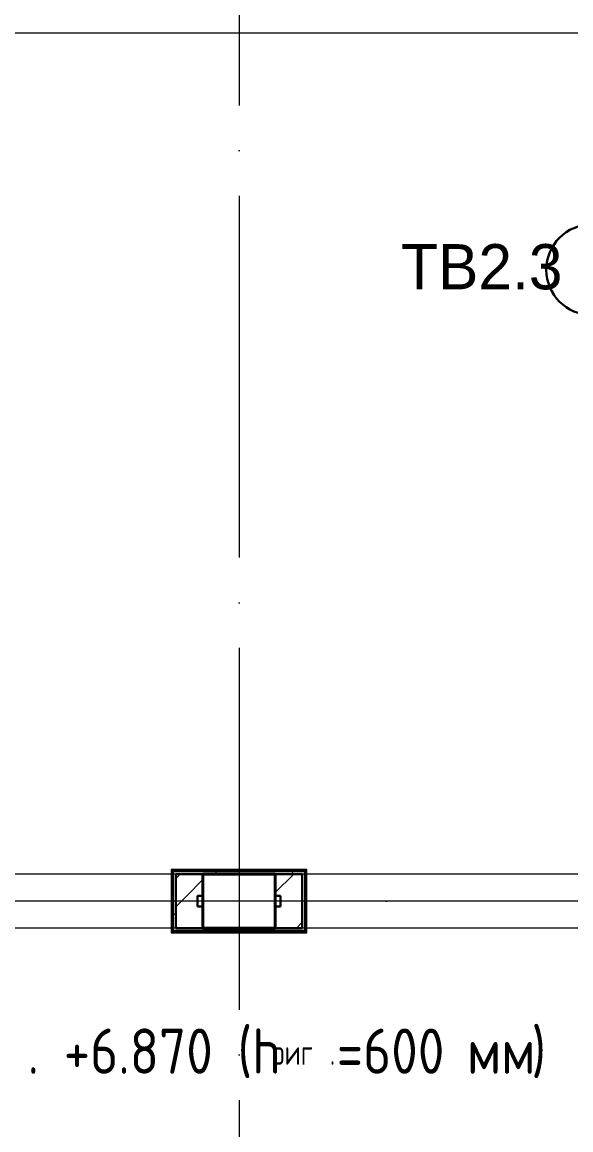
# Model space of a CAD drawing. Header units: millimetres. Extents: x -259793 to 503324, y -44556 to 93494.
# Drawn here: x 111288 to 114320, y -12900 to -6776 of the extents above; entities that cross this region are included whole.
import ezdxf

# ---------------------------------------------------------------- set-up
doc = ezdxf.new("R2010")
doc.units = ezdxf.units.MM
doc.linetypes.add('ADSK_Линия сетки', pattern=[25, 20, -2.5, 0, -2.5])
doc.linetypes.add('ADSK_Сверху', pattern=[450, 300, -150])
for name, color, linetype, lineweight in [('Text', 7, 'Continuous', 15), ('Аннотация', 7, 'Continuous', 18), ('Линии', 7, 'Continuous', 9), ('лс', 5, 'Continuous', 30), ('Несущие колонны', 252, 'Continuous', 18), ('Ограждение', 252, 'Continuous', 9), ('Оси', 252, 'Continuous', 9), ('Перекрытие', 252, 'Continuous', 18), ('Примечания', 7, 'Continuous', 25), ('Стены наружные', 7, 'Continuous', 18)]:
    doc.layers.add(name, color=color, linetype=linetype, lineweight=lineweight)
doc.styles.add('GOST Common_2', font='', dxfattribs={"width": 0.9, "height": 250})
doc.styles.add('GOST Common_4', font='', dxfattribs={"height": 7})
doc.styles.add('Mipgost_5', font='', dxfattribs={"height": 250})
doc.styles.get('GOST Common_2').set_extended_font_data('GOST type B')
doc.styles.get('GOST Common_4').set_extended_font_data('GOST 2.304 type A')
doc.styles.get('Mipgost_5').set_extended_font_data('Mipgost')

# ---------------------------------------------------------------- blocks, each defined once
blk = doc.blocks.new('РозеткаТВ')
at = {"layer": 'Text', "color": 3, "lineweight": 30}
blk.add_circle((-3.6, 3.2), 250, dxfattribs=at)
at = {"layer": 'Text', "color": 3, "lineweight": 40}
blk.add_circle((-3.6, 3.2), 45.8, dxfattribs=at)
blk = doc.blocks.new('2 этаж')
at = {"layer": 'Линии', "color": 251, "linetype": 'ADSK_Сверху', "ltscale": 100, "true_color": 0x636466}
for p, q in [((117881, -9889.3), (107016, -9889.3)), ((117881, -10189.3), (107016, -10189.3))]:
    blk.add_line(p, q, dxfattribs=at)
at = {"layer": 'Несущие колонны', "color": 251, "lineweight": 40, "true_color": 0x636466}
for p, q in [((112276, -10189.3), (112276, -9889.3)), ((112276, -9889.3), (112676, -9889.3)), ((112676, -9889.3), (112276, -9889.3)), ((112276, -9889.3), (112276, -10189.3)), ((112676, -9889.3), (112676, -10189.3)), ((112676, -10189.3), (112676, -9889.3)), ((112676, -10189.3), (112276, -10189.3)), ((112276, -10189.3), (112676, -10189.3))]:
    blk.add_line(p, q, dxfattribs=at)
at = {"layer": 'Ограждение', "color": 251, "true_color": 0x636466}
for p, q in [((114741, -5239.3), (107041, -5239.3)), ((112106, -9869.3), (112101, -9864.3)), ((112101, -9864.3), (112101, -10214.3)), ((112851, -9864.3), (112101, -9864.3)), ((112851, -9864.3), (112846, -9869.3)), ((112851, -10214.3), (112851, -9864.3)), ((112106, -10209.3), (112101, -10214.3)), ((112101, -10214.3), (112851, -10214.3)), ((112846, -10209.3), (112851, -10214.3))]:
    blk.add_line(p, q, dxfattribs=at)
at = {"layer": 'Оси', "color": 251, "linetype": 'ADSK_Линия сетки', "ltscale": 100, "true_color": 0x636466}
for p, q in [((112476, -1139.3), (112476, -32265.4)), ((170543.3, -10039.3), (93565.9, -10039.3))]:
    blk.add_line(p, q, dxfattribs=at)
at = {"layer": 'Перекрытие', "color": 251, "ltscale": 100, "true_color": 0x636466}
for p, q in [((112101, -10039.3), (107046, -10039.3)), ((114731, -10039.3), (112851, -10039.3))]:
    blk.add_line(p, q, dxfattribs=at)
at = {"layer": 'Стены наружные', "color": 251, "lineweight": 30, "true_color": 0x636466}
for p, q in [((112846, -9869.3), (112106, -9869.3)), ((112106, -9869.3), (112106, -10209.3)), ((112841, -9874.3), (112111, -9874.3)), ((112111, -9874.3), (112111, -10204.3)), ((112126, -9889.3), (112276, -9889.3)), ((112126, -10189.3), (112126, -9889.3)), ((112676, -9889.3), (112826, -9889.3)), ((112826, -10189.3), (112826, -9889.3)), ((112841, -10204.3), (112841, -9874.3)), ((112846, -10209.3), (112846, -9869.3)), ((112246, -10009.3), (112276, -10009.3)), ((112246, -10069.3), (112246, -10009.3)), ((112676, -10009.3), (112706, -10009.3)), ((112706, -10009.3), (112706, -10069.3)), ((112276, -10069.3), (112246, -10069.3)), ((112706, -10069.3), (112676, -10069.3)), ((112106, -10209.3), (112846, -10209.3)), ((112111, -10204.3), (112841, -10204.3)), ((112276, -10189.3), (112126, -10189.3)), ((112826, -10189.3), (112676, -10189.3))]:
    blk.add_line(p, q, dxfattribs=at)
at = {"layer": 'Стены наружные', "color": 251, "linetype": 'Continuous', "lineweight": 9, "true_color": 0x636466}
for p, q in [((112106, -9911), (112111, -9906)), ((112126, -9913.3), (112150.1, -9889.3)), ((112142.8, -9874.3), (112147.8, -9869.3)), ((112187.2, -10009.3), (112276, -9920.5)), ((112213.5, -9874.3), (112218.5, -9869.3)), ((112284.2, -9874.3), (112289.2, -9869.3)), ((112339.9, -9889.3), (112354.9, -9874.3)), ((112354.9, -9874.3), (112359.9, -9869.3)), ((112425.6, -9874.3), (112430.6, -9869.3)), ((112496.3, -9874.3), (112501.3, -9869.3)), ((112567, -9874.3), (112572, -9869.3)), ((112637.8, -9874.3), (112642.8, -9869.3)), ((112676, -9991.9), (112778.7, -9889.3)), ((112708.5, -9874.3), (112713.5, -9869.3)), ((112764.2, -9889.3), (112779.2, -9874.3)), ((112779.2, -9874.3), (112784.2, -9869.3)), ((112841, -9883.1), (112846, -9878.1)), ((112106, -9981.7), (112111, -9976.7)), ((112841, -9953.8), (112846, -9948.8)), ((112126, -10070.5), (112187.2, -10009.3)), ((112841, -10024.6), (112846, -10019.6)), ((112106, -10052.5), (112111, -10047.5)), ((112111, -10118.2), (112126, -10103.2)), ((112841, -10095.3), (112846, -10090.3)), ((112106, -10123.2), (112111, -10118.2)), ((112793, -10189.3), (112826, -10156.2)), ((112841, -10166), (112846, -10161)), ((112106, -10193.9), (112111, -10188.9)), ((112161.3, -10209.3), (112166.3, -10204.3)), ((112232, -10209.3), (112237, -10204.3)), ((112302.8, -10209.3), (112307.8, -10204.3)), ((112373.5, -10209.3), (112378.5, -10204.3)), ((112444.2, -10209.3), (112449.2, -10204.3)), ((112449.2, -10204.3), (112464.2, -10189.3)), ((112514.9, -10209.3), (112519.9, -10204.3)), ((112585.6, -10209.3), (112590.6, -10204.3)), ((112656.3, -10209.3), (112661.3, -10204.3)), ((112727, -10209.3), (112732, -10204.3)), ((112797.7, -10209.3), (112802.7, -10204.3))]:
    blk.add_line(p, q, dxfattribs=at)
at = {"layer": 'Аннотация', "color": 251, "true_color": 0x636466, "width": 0.9}
for s, height, style, p in [('. +6.870 (h', 250, 'GOST Common_2', (111307.3, -10993.5)), (')', 250, 'GOST Common_2', (114093.4, -10993.5)), ('=600', 250, 'GOST Common_2', (113015.9, -10993.5)), ('мм', 250, 'GOST Common_2', (113736.2, -10993.5)), ('риг', 138.75, 'GOST Common_4', (112656.8, -10944.3)), ('.', 138.8, 'GOST Common_4', (112978.3, -10944.3))]:
    blk.add_text(s, height=height, dxfattribs=dict(at, style=style)).set_placement(p)

msp = doc.modelspace()

# ---------------------------------------------------------------- block references
msp.add_blockref('2 этаж', (10, -1596.55941))
at = {"layer": 'лс', "color": 104}
msp.add_blockref('РозеткаТВ', (114438.15661, -8148.01131), dxfattribs=at)

# ---------------------------------------------------------------- texts
at = {"layer": 'Примечания', "lineweight": 25, "ltscale": 100, "insert": (113381.9133, -8003.11817), "char_height": 250, "width": 3010.3388609, "attachment_point": 1, "style": 'Mipgost_5'}
msp.add_mtext('ТВ2.3', dxfattribs=at)

doc.saveas('drawing.dxf')
